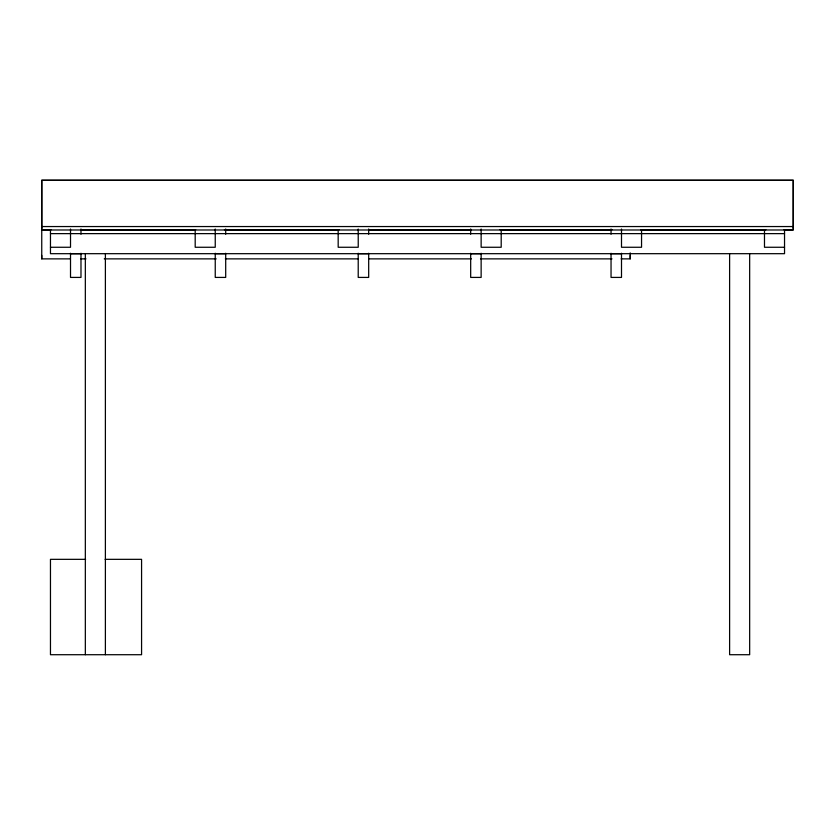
<?xml version="1.0" encoding="UTF-8"?>
<svg xmlns="http://www.w3.org/2000/svg" width="835" height="835" viewBox="0 0 835 835"><rect width="100%" height="100%" fill="white"/><g stroke="black" fill="none" stroke-linecap="round" stroke-linejoin="round"><path stroke-width="1.25" d="M70.39 258.871L41.75 258.871L41.75 255.426M621.104 258.871L630.216 258.871L630.216 255.426M41.75 226.546L793.25 226.546M50.883 229.75L41.75 229.75L41.75 180.287L793.25 180.287L793.25 229.99L41.75 229.99M80.807 229.75L195.703 229.75M224.406 229.75L339.219 229.75M368.538 229.75L471.389 229.75M500.029 229.75L611.992 229.75M640.602 229.75L765.852 229.75M784.117 229.75L793.25 229.75L793.25 180.287L41.75 180.287L41.75 258.871M50.465 233.633L480.741 233.633M481.137 233.633L784.535 233.633M50.465 247.264L70.516 247.264L70.516 229.02M784.535 247.264L764.484 247.264L764.484 229.562M70.516 253.715L80.985 253.715M215.242 253.715L225.701 253.715M358.215 253.715L368.684 253.715M470.679 253.715L481.137 253.715M611.043 253.715L621.501 253.715M80.807 258.871L86.015 258.871M104.239 258.871L216.213 258.871M225.325 258.871L358.121 258.871M368.538 258.871L471.389 258.871M480.501 258.871L611.992 258.871M85.608 559.335L50.465 559.335L50.465 654.713L141.574 654.713L141.574 559.335L105.126 559.335M784.535 229.562L784.535 253.683L50.465 253.683L50.465 229.562M749.663 253.683L749.663 654.713L729.613 654.713L729.613 253.683M641.551 229.562L641.551 247.264L621.501 247.264L621.501 229.02M630.216 252.89L630.216 258.871M621.501 253.235L621.501 277.418L611.043 277.418L611.043 253.235M611.043 228.978L611.043 234.228M501.198 229.562L501.198 247.264L481.137 247.264L481.137 229.02M481.137 253.235L481.137 277.418L470.679 277.418L470.679 253.235M470.679 228.978L470.679 234.228M368.684 228.978L368.684 234.228M368.684 253.235L368.684 277.418L358.215 277.418L358.215 253.235M358.215 229.02L358.236 247.264L338.185 247.264L338.165 229.562M225.701 228.978L225.701 234.228M225.701 253.235L225.701 277.418L215.242 277.418L215.242 253.235M215.242 229.02L215.242 247.264L195.192 247.264L195.192 229.562M105.387 253.683L105.387 654.713M85.337 253.683L85.337 654.713M80.985 228.978L80.985 234.228M80.985 253.235L80.985 277.418L70.516 277.418L70.516 253.235"/></g></svg>
